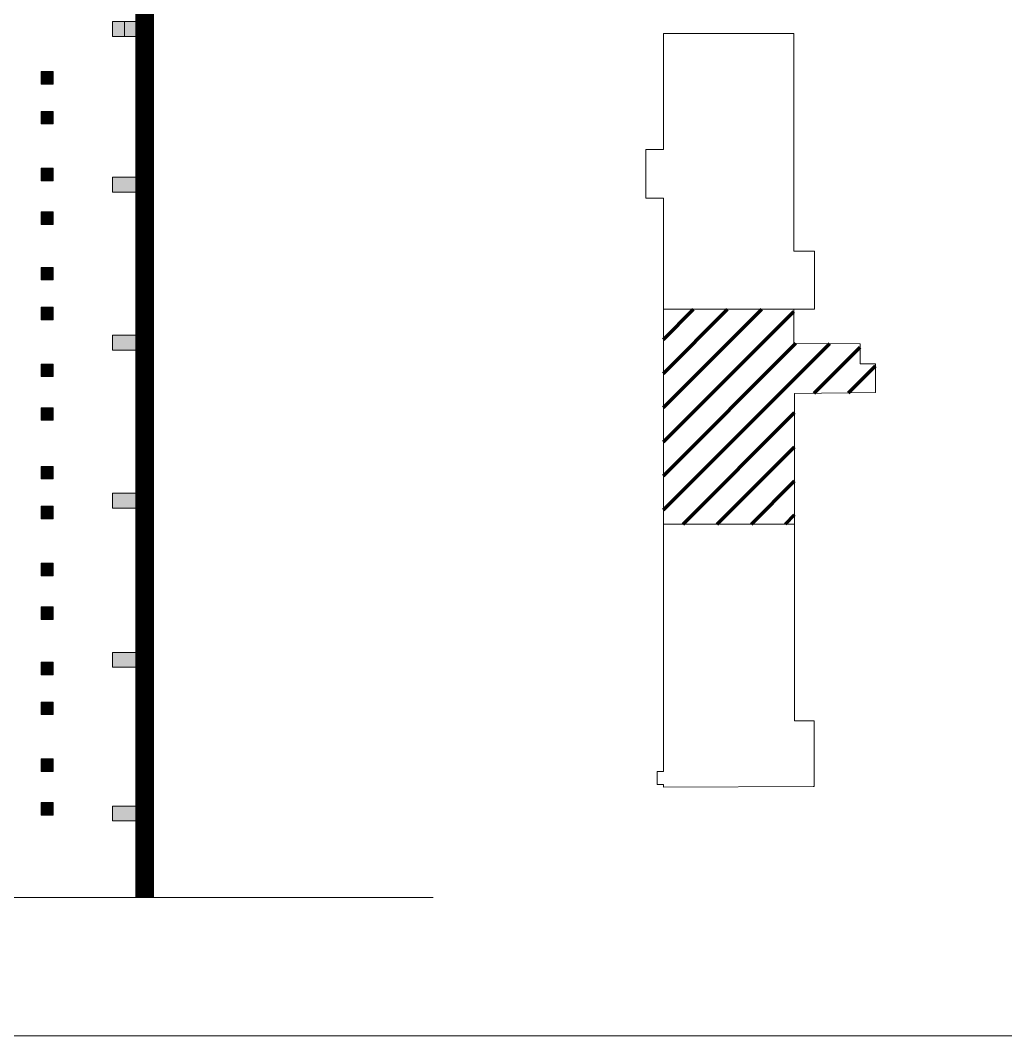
# Model space of a CAD drawing. Header units: millimetres. Extents: x 13810 to 67229, y 12374 to 21950.
# Drawn here: x 39019.3 to 39149.1, y 13759.1 to 13892.8 of the extents above; entities that cross this region are included whole.
import ezdxf

# ---------------------------------------------------------------- set-up
doc = ezdxf.new("R2010")
doc.units = ezdxf.units.MM

msp = doc.modelspace()

# ---------------------------------------------------------------- hatches: boundary and pattern name
at = {"lineweight": 0}
h = msp.add_hatch(color=256, dxfattribs=at)
h.dxf.hatch_style = 1
h.paths.add_polyline_path([(39034.6, 13890.64), (39034.6, 13892.61), (39031.45, 13892.61), (39031.45, 13890.64)])
h = msp.add_hatch(color=256, dxfattribs=at)
h.dxf.hatch_style = 1
h.paths.add_polyline_path([(39036.17, 13890.63), (39036.17, 13892.6), (39033.02, 13892.6), (39033.02, 13890.63)])
h = msp.add_hatch(color=256, dxfattribs=at)
h.dxf.hatch_style = 1
h.paths.add_polyline_path([(39022.07, 13884.36), (39023.62, 13884.36), (39023.62, 13886.01), (39022.07, 13886.01)])
h = msp.add_hatch(color=256, dxfattribs=at)
h.dxf.hatch_style = 1
h.paths.add_polyline_path([(39022.07, 13879.11), (39023.62, 13879.11), (39023.62, 13880.76), (39022.07, 13880.76)])
h = msp.add_hatch(color=256, dxfattribs=at)
h.dxf.hatch_style = 1
h.paths.add_polyline_path([(39022.07, 13871.62), (39023.62, 13871.62), (39023.62, 13873.28), (39022.07, 13873.28)])
h = msp.add_hatch(color=256, dxfattribs=at)
h.dxf.hatch_style = 1
h.paths.add_polyline_path([(39034.6, 13870.14), (39034.6, 13872.11), (39031.45, 13872.11), (39031.45, 13870.14)])
h = msp.add_hatch(color=256, dxfattribs=at)
h.dxf.hatch_style = 1
h.paths.add_polyline_path([(39022.07, 13865.87), (39023.62, 13865.87), (39023.62, 13867.53), (39022.07, 13867.53)])
h = msp.add_hatch(color=256, dxfattribs=at)
h.dxf.hatch_style = 1
h.paths.add_polyline_path([(39022.07, 13858.57), (39023.62, 13858.57), (39023.62, 13860.23), (39022.07, 13860.23)])
h = msp.add_hatch(color=256, dxfattribs=at)
h.dxf.hatch_style = 1
h.paths.add_polyline_path([(39022.07, 13853.32), (39023.62, 13853.32), (39023.62, 13854.98), (39022.07, 13854.98)])
at = {"lineweight": 100}
h = msp.add_hatch(dxfattribs=at)
h.set_pattern_fill('ANSI31', color=256)
h.set_pattern_definition([(45, (-568.5313, -389.7108), (-2.24506403, 2.24506403), [])])
h.paths.add_polyline_path([(39104.01, 13826.41), (39121.3, 13826.41), (39121.3, 13843.63), (39131.94, 13843.75), (39131.94, 13847.53), (39129.92, 13847.53), (39129.92, 13850.18), (39121.21, 13850.25), (39121.17, 13854.71), (39104.01, 13854.71)])
at = {"lineweight": 0}
h = msp.add_hatch(color=256, dxfattribs=at)
h.dxf.hatch_style = 1
h.paths.add_polyline_path([(39034.6, 13849.34), (39034.6, 13851.3), (39031.45, 13851.3), (39031.45, 13849.34)])
h = msp.add_hatch(color=256, dxfattribs=at)
h.dxf.hatch_style = 1
h.paths.add_polyline_path([(39022.07, 13845.84), (39023.62, 13845.84), (39023.62, 13847.49), (39022.07, 13847.49)])
h = msp.add_hatch(color=256, dxfattribs=at)
h.dxf.hatch_style = 1
h.paths.add_polyline_path([(39022.07, 13840.09), (39023.62, 13840.09), (39023.62, 13841.74), (39022.07, 13841.74)])
h = msp.add_hatch(color=256, dxfattribs=at)
h.dxf.hatch_style = 1
h.paths.add_polyline_path([(39022.07, 13832.37), (39023.62, 13832.37), (39023.62, 13834.02), (39022.07, 13834.02)])
h = msp.add_hatch(color=256, dxfattribs=at)
h.dxf.hatch_style = 1
h.paths.add_polyline_path([(39034.6, 13828.54), (39034.6, 13830.5), (39031.45, 13830.5), (39031.45, 13828.54)])
h = msp.add_hatch(color=256, dxfattribs=at)
h.dxf.hatch_style = 1
h.paths.add_polyline_path([(39022.07, 13827.12), (39023.62, 13827.12), (39023.62, 13828.77), (39022.07, 13828.77)])
h = msp.add_hatch(color=256, dxfattribs=at)
h.dxf.hatch_style = 1
h.paths.add_polyline_path([(39022.07, 13819.63), (39023.62, 13819.63), (39023.62, 13821.29), (39022.07, 13821.29)])
h = msp.add_hatch(color=256, dxfattribs=at)
h.dxf.hatch_style = 1
h.paths.add_polyline_path([(39022.07, 13813.88), (39023.62, 13813.88), (39023.62, 13815.53), (39022.07, 13815.53)])
h = msp.add_hatch(color=256, dxfattribs=at)
h.dxf.hatch_style = 1
h.paths.add_polyline_path([(39034.6, 13807.56), (39034.6, 13809.52), (39031.45, 13809.52), (39031.45, 13807.56)])
h = msp.add_hatch(color=256, dxfattribs=at)
h.dxf.hatch_style = 1
h.paths.add_polyline_path([(39022.07, 13806.58), (39023.62, 13806.58), (39023.62, 13808.24), (39022.07, 13808.24)])
h = msp.add_hatch(color=256, dxfattribs=at)
h.dxf.hatch_style = 1
h.paths.add_polyline_path([(39022.07, 13801.33), (39023.62, 13801.33), (39023.62, 13802.99), (39022.07, 13802.99)])
h = msp.add_hatch(color=256, dxfattribs=at)
h.dxf.hatch_style = 1
h.paths.add_polyline_path([(39022.07, 13793.85), (39023.62, 13793.85), (39023.62, 13795.5), (39022.07, 13795.5)])
h = msp.add_hatch(color=256, dxfattribs=at)
h.dxf.hatch_style = 1
h.paths.add_polyline_path([(39022.07, 13788.09), (39023.62, 13788.09), (39023.62, 13789.75), (39022.07, 13789.75)])
h = msp.add_hatch(color=256, dxfattribs=at)
h.dxf.hatch_style = 1
h.paths.add_polyline_path([(39034.6, 13787.33), (39034.6, 13789.29), (39031.45, 13789.29), (39031.45, 13787.33)])

# ---------------------------------------------------------------- linework, layer by layer
at = {"color": 126, "lineweight": 0, "true_color": 0x008754}
msp.add_lwpolyline([(38762.27, 14154.05), (39362.27, 14154.05), (39362.27, 13759.05), (38762.27, 13759.05)], close=True, dxfattribs=at)
msp.add_lwpolyline([(38762.27, 14154.05), (39362.27, 14154.05), (39362.27, 13759.05), (38762.27, 13759.05)], close=True, dxfattribs=at)
msp.add_lwpolyline([(38762.27, 14154.05), (39362.27, 14154.05), (39362.27, 13759.05), (38762.27, 13759.05)], close=True, dxfattribs=at)
msp.add_lwpolyline([(38762.27, 14154.05), (39362.27, 14154.05), (39362.27, 13759.05), (38762.27, 13759.05)], close=True, dxfattribs=at)
at = {"lineweight": 0, "const_width": 2.49}
msp.add_lwpolyline([(39035.69, 13937.76), (39035.69, 13777.23)], dxfattribs=at)
at = {"lineweight": 0}
for points in [[(39031.45, 13890.64), (39031.45, 13892.61), (39034.6, 13892.61), (39034.6, 13890.64), (39031.45, 13890.64)], [(39033.02, 13890.63), (39033.02, 13892.6), (39036.17, 13892.6), (39036.17, 13890.63), (39033.02, 13890.63)], [(39121.21, 13850.25), (39121.17, 13854.66), (39121.21, 13854.71), (39123.93, 13854.71), (39123.93, 13862.35), (39121.21, 13862.35), (39121.21, 13891.02), (39104.01, 13891.02), (39104.01, 13875.73), (39101.71, 13875.73), (39101.71, 13869.33), (39104.01, 13869.33), (39104.01, 13793.85), (39103.17, 13793.85), (39103.17, 13792.11), (39104.01, 13792.11), (39104.01, 13791.76), (39123.74, 13791.88), (39123.86, 13791.88), (39123.86, 13800.52), (39121.3, 13800.52), (39121.3, 13843.63), (39131.94, 13843.75), (39131.94, 13847.53), (39129.92, 13847.53), (39129.92, 13850.18), (39121.21, 13850.25)], [(39022.07, 13886.01), (39022.07, 13884.36), (39023.62, 13884.36), (39023.62, 13886.01), (39022.07, 13886.01)], [(39022.07, 13880.76), (39022.07, 13879.11), (39023.62, 13879.11), (39023.62, 13880.76), (39022.07, 13880.76)], [(39022.07, 13873.28), (39022.07, 13871.62), (39023.62, 13871.62), (39023.62, 13873.28), (39022.07, 13873.28)], [(39031.45, 13870.14), (39031.45, 13872.11), (39034.6, 13872.11), (39034.6, 13870.14), (39031.45, 13870.14)], [(39022.07, 13867.53), (39022.07, 13865.87), (39023.62, 13865.87), (39023.62, 13867.53), (39022.07, 13867.53)], [(39022.07, 13860.23), (39022.07, 13858.57), (39023.62, 13858.57), (39023.62, 13860.23), (39022.07, 13860.23)], [(39022.07, 13854.98), (39022.07, 13853.32), (39023.62, 13853.32), (39023.62, 13854.98), (39022.07, 13854.98)], [(39121.21, 13854.71), (39104.01, 13854.71)], [(39031.45, 13849.34), (39031.45, 13851.3), (39034.6, 13851.3), (39034.6, 13849.34), (39031.45, 13849.34)], [(39022.07, 13847.49), (39022.07, 13845.84), (39023.62, 13845.84), (39023.62, 13847.49), (39022.07, 13847.49)], [(39022.07, 13841.74), (39022.07, 13840.09), (39023.62, 13840.09), (39023.62, 13841.74), (39022.07, 13841.74)], [(39022.07, 13834.02), (39022.07, 13832.37), (39023.62, 13832.37), (39023.62, 13834.02), (39022.07, 13834.02)], [(39031.45, 13828.54), (39031.45, 13830.5), (39034.6, 13830.5), (39034.6, 13828.54), (39031.45, 13828.54)], [(39022.07, 13828.77), (39022.07, 13827.12), (39023.62, 13827.12), (39023.62, 13828.77), (39022.07, 13828.77)], [(39121.3, 13826.41), (39104.01, 13826.41)], [(39022.07, 13821.29), (39022.07, 13819.63), (39023.62, 13819.63), (39023.62, 13821.29), (39022.07, 13821.29)], [(39022.07, 13815.53), (39022.07, 13813.88), (39023.62, 13813.88), (39023.62, 13815.53), (39022.07, 13815.53)], [(39031.45, 13807.56), (39031.45, 13809.52), (39034.6, 13809.52), (39034.6, 13807.56), (39031.45, 13807.56)], [(39022.07, 13808.24), (39022.07, 13806.58), (39023.62, 13806.58), (39023.62, 13808.24), (39022.07, 13808.24)], [(39022.07, 13802.99), (39022.07, 13801.33), (39023.62, 13801.33), (39023.62, 13802.99), (39022.07, 13802.99)], [(39022.07, 13795.5), (39022.07, 13793.85), (39023.62, 13793.85), (39023.62, 13795.5), (39022.07, 13795.5)], [(39022.07, 13789.75), (39022.07, 13788.09), (39023.62, 13788.09), (39023.62, 13789.75), (39022.07, 13789.75)], [(39031.45, 13787.33), (39031.45, 13789.29), (39034.6, 13789.29), (39034.6, 13787.33), (39031.45, 13787.33)], [(38854.01, 13777.23), (39073.69, 13777.23)]]:
    msp.add_lwpolyline(points, dxfattribs=at)

doc.saveas('drawing.dxf')
